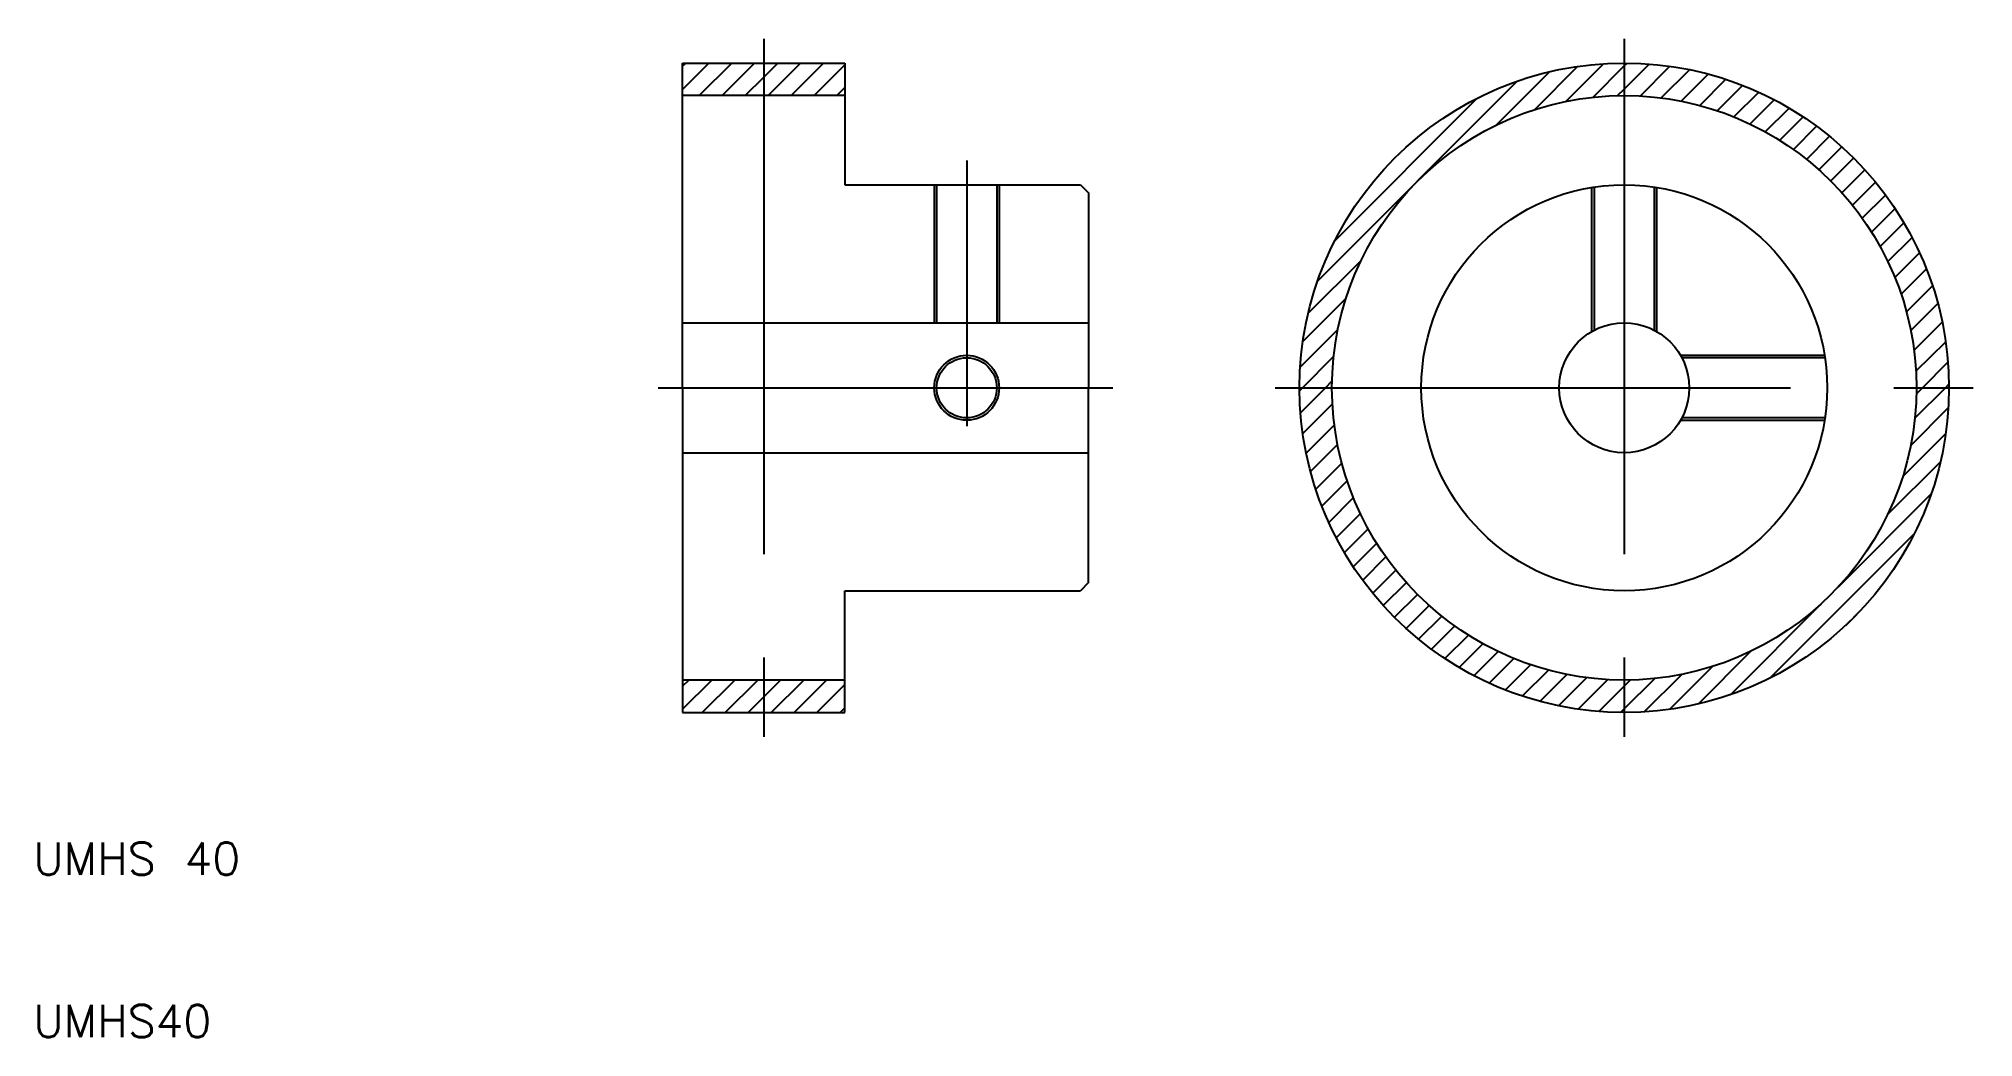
# Model space of a CAD drawing. Extents: x 10 to 129, y 10 to 72.
import ezdxf

# ---------------------------------------------------------------- set-up
doc = ezdxf.new("R2010")
doc.units = 0
doc.linetypes.add('CENTER', pattern=[50.8, 31.75, -6.35, 6.35, -6.35])
doc.linetypes.add('DASHED', pattern=[19.05, 12.7, -6.35])
doc.layers.get('0').update_dxf_attribs({"linetype": 'CONTINUOUS'})
doc.layers.add('CENTER', color=1, linetype='CENTER')
doc.styles.get("Standard").update_dxf_attribs({"font": 'txt.shx'})

# ---------------------------------------------------------------- blocks, each defined once
blk = doc.blocks.new('*X2')
at = {"color": 0, "linetype": 'CONTINUOUS'}
for p, q in [((50, 68.38), (51.62, 70)), ((50, 69.8), (50.2, 70)), ((51.03, 68), (53.03, 70)), ((52.44, 68), (54.44, 70)), ((53.86, 68), (55, 69.14)), ((55, 69.14), (55.86, 70)), ((55.27, 68), (57.27, 70)), ((56.69, 68), (58.69, 70)), ((58.1, 68), (60, 69.9)), ((100.13, 66.19), (103.41, 69.47)), ((102.49, 67.14), (105.15, 69.8)), ((104.41, 67.64), (106.73, 69.96)), ((106.08, 67.9), (108, 69.82)), ((108, 69.82), (108.18, 70)), ((108, 68.4), (109.54, 69.94)), ((108.99, 67.97), (110.81, 69.8)), ((110.28, 67.85), (112.02, 69.59)), ((111.5, 67.66), (113.16, 69.32)), ((59.51, 68), (60, 68.49)), ((89.12, 56.59), (101.41, 68.88)), ((107.59, 68), (108, 68.4)), ((112.65, 67.39), (114.25, 69)), ((113.73, 67.06), (115.29, 68.62)), ((114.76, 66.68), (116.29, 68.2)), ((90.17, 59.05), (98.95, 67.83)), ((115.75, 66.25), (117.24, 67.74)), ((116.68, 65.77), (118.15, 67.23)), ((117.57, 65.24), (119.02, 66.69)), ((118.42, 64.68), (119.85, 66.11)), ((119.23, 64.07), (120.65, 65.49)), ((119.99, 63.42), (121.41, 64.84)), ((120.72, 62.74), (122.13, 64.15)), ((121.41, 62.01), (122.82, 63.43)), ((122.06, 61.24), (123.48, 62.67)), ((122.66, 60.44), (124.1, 61.87)), ((123.23, 59.59), (124.68, 61.04)), ((123.76, 58.7), (125.22, 60.17)), ((124.24, 57.77), (125.73, 59.26)), ((88.53, 54.59), (91.81, 57.87)), ((124.67, 56.79), (126.19, 58.31)), ((125.05, 55.76), (126.61, 57.32)), ((125.38, 54.67), (126.99, 56.28)), ((88.2, 52.85), (90.86, 55.51)), ((125.65, 53.53), (127.31, 55.19)), ((125.85, 52.31), (127.59, 54.05)), ((88.04, 51.27), (90.36, 53.59)), ((125.97, 51.02), (127.8, 52.84)), ((88.18, 50), (90.1, 51.92)), ((126.37, 50), (127.94, 51.57)), ((89.6, 50), (90, 50.41)), ((127.78, 50), (128, 50.22)), ((88, 49.82), (88.18, 50)), ((88.06, 48.46), (89.6, 50)), ((88.2, 47.19), (90.03, 49.01)), ((125.9, 48.12), (127.78, 50)), ((126, 49.63), (126.37, 50)), ((88.41, 45.98), (90.15, 47.72)), ((125.65, 46.45), (127.96, 48.77)), ((88.68, 44.84), (90.34, 46.5)), ((125.15, 44.54), (127.8, 47.19)), ((89, 43.75), (90.61, 45.35)), ((124.22, 42.2), (127.48, 45.45)), ((89.38, 42.71), (90.94, 44.27)), ((89.8, 41.71), (91.32, 43.24)), ((121.19, 37.75), (126.9, 43.46)), ((90.26, 40.76), (91.75, 42.25)), ((90.77, 39.85), (92.23, 41.32)), ((116.98, 32.13), (125.87, 41.02)), ((91.31, 38.98), (92.76, 40.43)), ((91.89, 38.15), (93.32, 39.58)), ((92.51, 37.35), (93.93, 38.77)), ((93.16, 36.59), (94.58, 38.01)), ((93.85, 35.87), (95.26, 37.28)), ((94.57, 35.18), (95.99, 36.59)), ((95.33, 34.52), (96.76, 35.94)), ((114.54, 31.1), (120.25, 36.81)), ((121.64, 35.37), (122.63, 36.36)), ((96.13, 33.9), (97.56, 35.34)), ((96.96, 33.32), (98.41, 34.77)), ((97.83, 32.78), (99.3, 34.24)), ((98.74, 32.27), (100.23, 33.76)), ((112.55, 30.52), (115.8, 33.78)), ((99.69, 31.81), (101.21, 33.33)), ((100.68, 31.39), (102.24, 32.95)), ((101.72, 31.01), (103.33, 32.62)), ((102.81, 30.69), (104.47, 32.35)), ((109.23, 30.04), (111.55, 32.35)), ((110.81, 30.2), (113.46, 32.85)), ((50, 30.2), (51.8, 32)), ((50, 31.62), (50.38, 32)), ((51.21, 30), (53.21, 32)), ((52.63, 30), (54.63, 32)), ((55, 30.96), (56.04, 32)), ((55.46, 30), (57.46, 32)), ((56.87, 30), (58.87, 32)), ((58.28, 30), (60, 31.72)), ((103.95, 30.41), (105.69, 32.15)), ((105.16, 30.2), (106.98, 32.03)), ((106.43, 30.06), (108, 31.63)), ((108, 30.22), (109.88, 32.1)), ((108, 31.63), (108.37, 32)), ((54.04, 30), (55, 30.96)), ((59.7, 30), (60, 30.3)), ((107.78, 30), (108, 30.22))]:
    blk.add_line(p, q, dxfattribs=at)

msp = doc.modelspace()

# ---------------------------------------------------------------- linework, layer by layer
at = {"color": 7, "linetype": 'CONTINUOUS'}
for p, q in [((50, 50), (50, 70)), ((50, 70), (60, 70)), ((60, 70), (60, 62.5)), ((60, 68), (50, 68)), ((60, 62.5), (74.5, 62.5)), ((65.65, 62.5), (65.65, 54)), ((69.35, 62.5), (69.35, 54)), ((74.5, 62.5), (75, 62)), ((75, 62), (75, 50)), ((50, 54), (75, 54)), ((50, 50), (50, 30)), ((75, 38), (75, 50)), ((50, 46), (75, 46)), ((60, 30), (60, 37.5)), ((60, 37.5), (74.5, 37.5)), ((75, 38), (74.5, 37.5)), ((60, 32), (50, 32)), ((50, 30), (60, 30))]:
    msp.add_line(p, q, dxfattribs=at)
at = {"color": 3, "linetype": 'CONTINUOUS'}
for p, q in [((65.5, 62.5), (65.5, 54)), ((69.5, 62.5), (69.5, 54))]:
    msp.add_line(p, q, dxfattribs=at)
at = {"color": 3, "linetype": 'DASHED'}
for p, q in [((106, 53.464102), (106, 62.338963)), ((106.15, 62.362342), (106.15, 53.546477)), ((109.85, 62.362342), (109.85, 53.546477)), ((110, 53.464102), (110, 62.338963)), ((111.464102, 52), (120.338963, 52)), ((120.362342, 51.85), (111.546477, 51.85)), ((111.464102, 48), (120.338963, 48)), ((120.362342, 48.15), (111.546477, 48.15))]:
    msp.add_line(p, q, dxfattribs=at)
at = {"color": 7, "linetype": 'CONTINUOUS'}
for centre, radius in [((108, 50), 20), ((108, 50), 18), ((108, 50), 12.5), ((108, 50), 4), ((67.5, 50), 1.85)]:
    msp.add_circle(centre, radius, dxfattribs=at)
at = {"color": 3, "linetype": 'CONTINUOUS'}
msp.add_circle((67.5, 50), 2, dxfattribs=at)
at = {"layer": 'CENTER', "color": 1, "linetype": 'CENTER'}
for p, q in [((55, 71.5), (55, 28.5)), ((108, 71.5), (108, 28.5)), ((67.5, 64), (67.5, 47.643651)), ((48.5, 50), (76.5, 50)), ((86.5, 50), (129.5, 50))]:
    msp.add_line(p, q, dxfattribs=at)

# ---------------------------------------------------------------- block references
at = {"color": 3, "linetype": 'CONTINUOUS'}
msp.add_blockref('*X2', (0, 0), dxfattribs=at)

# ---------------------------------------------------------------- texts
at = {"color": 7, "linetype": 'CONTINUOUS'}
for s, p in [('UMHS 40', (10, 20)), ('UMHS40', (10, 10))]:
    msp.add_text(s, height=2, dxfattribs=at).set_placement(p)

doc.saveas('drawing.dxf')
